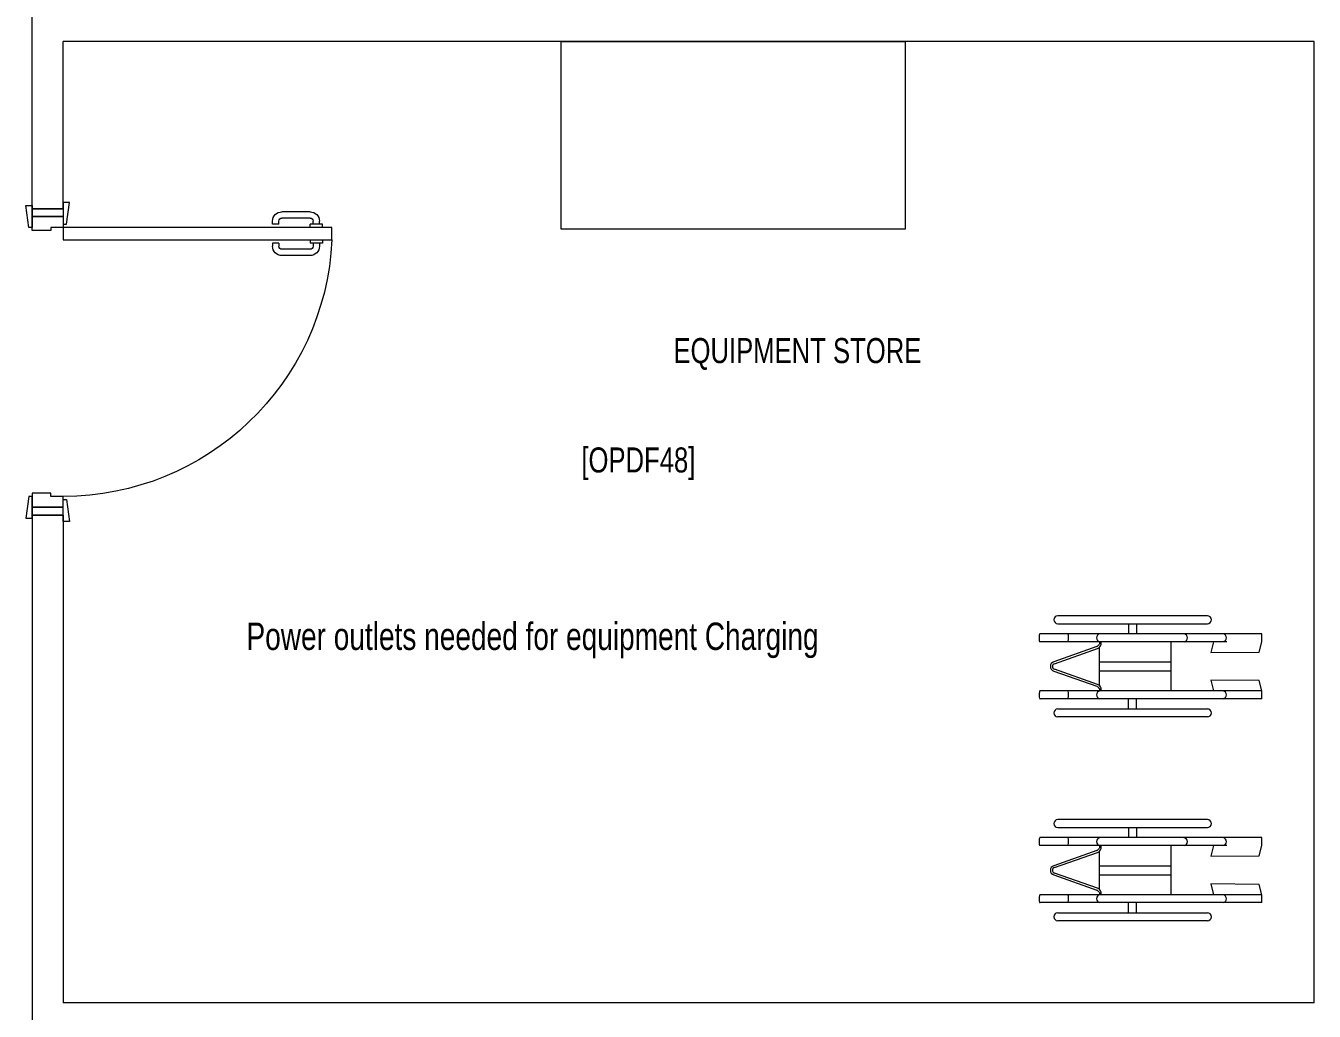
# Model space of a CAD drawing. Extents: x -234346 to 58427, y -132654 to -82394.
# Drawn here: x -36672 to -32552, y -100699 to -97548 of the extents above; entities that cross this region are included whole.
import ezdxf

# ---------------------------------------------------------------- set-up
doc = ezdxf.new("R2010")
doc.units = 0
doc.header["$LTSCALE"] = 8
doc.layers.get('0').update_dxf_attribs({"color": 9, "lineweight": 5})
for name, color, linetype, lineweight in [('72_EGR_BASE_TEXT', 9, 'Continuous', 5), ('72_EGR_EQP_TAG', 9, 'Continuous', 5), ('LOADING', 9, 'Continuous', 5), ('Walls', 9, 'Continuous', 5), ('Wooden Joinery', 9, 'Continuous', 5)]:
    doc.layers.add(name, color=color, linetype=linetype, lineweight=lineweight)
doc.styles.add('X3G_ENTITY_257CFD', font='swisscl.ttf', dxfattribs={"height": 200})
doc.styles.add('X3G_ENTITY_9EC9', font='swisscl.ttf', dxfattribs={"height": 0.2})
doc.styles.add('X3G_ENTITY_9F38', font='swisscl.ttf', dxfattribs={"height": 0.2})

# ---------------------------------------------------------------- blocks, each defined once
blk = doc.blocks.new('A$C72370EFE')
at = {"layer": 'Wooden Joinery'}
for p, q in [((-0.01, -0.04), (-0.02, -0.04)), ((-0.01, -0.03), (-0.01, -0.07)), ((0, -0.03), (-0.01, -0.03)), ((0.04, -0.03), (0.05, -0.03)), ((0.05, -0.03), (0.05, -0.07)), ((0.05, -0.04), (0.06, -0.04)), ((-0.05, -0.07), (-0.05, -0.16)), ((-0.03, -0.07), (-0.03, -0.16)), ((-0.01, -0.06), (-0.02, -0.06)), ((0, -0.07), (-0.01, -0.07)), ((0.04, -0.07), (0.05, -0.07)), ((0.05, -0.06), (0.06, -0.06)), ((0.07, -0.07), (0.07, -0.16)), ((0.09, -0.07), (0.09, -0.16)), ((-0.01, -0.17), (-0.02, -0.17)), ((-0.01, -0.19), (-0.02, -0.19)), ((-0.01, -0.17), (-0.01, -0.19)), ((0.05, -0.17), (0.06, -0.17)), ((0.05, -0.17), (0.05, -0.19)), ((0.05, -0.19), (0.06, -0.19))]:
    blk.add_line(p, q, dxfattribs=at)
for centre, radius, start, end in [((-0.02, -0.07), 0.03, 90, 180), ((0.06, -0.07), 0.03, 0, 90), ((-0.02, -0.07), 0.01, 90, 180), ((0.06, -0.07), 0.01, 0, 90), ((-0.02, -0.16), 0.03, 180, 270), ((-0.02, -0.16), 0.01, 180, 270), ((0.06, -0.16), 0.01, 270, 0), ((0.06, -0.16), 0.03, 270, 0)]:
    blk.add_arc(centre, radius, start, end, dxfattribs=at)
blk = doc.blocks.new('A$C5DAD61B4')
at = {"layer": 'Wooden Joinery'}
for points in [[(80, 959.1), (80, 969.1), (10, 979.1), (10, 959.1)], [(940, 959.1), (940, 969.1), (1010, 979.1), (1010, 959.1)], [(70, 859.1), (70, 849.1), (0, 839.1), (0, 859.1)], [(120, 859.1), (120, 0), (80, 0), (80, 859.1)], [(950, 859.1), (950, 849.1), (1020, 839.1), (1020, 859.1)]]:
    blk.add_lwpolyline(points, close=True, dxfattribs=at)
for points in [[(45, 859.1), (45, 959.1), (20, 959.1), (20, 859.1), (45, 859.1)], [(45, 859.1), (80, 859.1), (80, 899.1), (90, 899.1), (90, 959.1), (45, 959.1), (45, 859.1)], [(975, 859.1), (940, 859.1), (940, 899.1), (930, 899.1), (930, 959.1), (975, 959.1), (975, 859.1)], [(975, 859.1), (975, 959.1), (1000, 959.1), (1000, 859.1), (975, 859.1)]]:
    blk.add_lwpolyline(points, dxfattribs=at)
blk.add_arc((80, 859.1), 860, 272.666, 0, dxfattribs=at)
at = {"layer": 'Wooden Joinery', "xscale": 999.9999999998854, "yscale": 999.9999999998854, "zscale": 999.9999999998854, "rotation": 180}
blk.add_blockref('A$C72370EFE', (120, 0), dxfattribs=at)
blk = doc.blocks.new('HF14449A-P')
for p, q in [((-0.2244, 0.0577), (-0.7026, 0.0577)), ((-0.05, 0), (-0.7602, 0)), ((-0.7026, 0.0323), (-0.2244, 0.0323)), ((-0.4762, 0.0321), (-0.4762, -0.0003)), ((-0.4508, 0.0321), (-0.4508, -0.0003)), ((-0.05, -0.0255), (-0.05, 0)), ((-0.1618, -0.0254), (-0.7597, -0.0254)), ((-0.578, -0.0409), (-0.7158, -0.0896)), ((-0.5699, -0.0249), (-0.5699, -0.0332)), ((-0.5636, -0.0346), (-0.5636, -0.0251)), ((-0.3406, -0.1837), (-0.3406, -0.0251)), ((-0.2045, -0.0254), (-0.2138, -0.0595)), ((-0.0589, -0.0584), (-0.05, -0.0255)), ((-0.7137, -0.0956), (-0.576, -0.047)), ((-0.5708, -0.044), (-0.5708, -0.1647)), ((-0.2138, -0.0595), (-0.0589, -0.0584)), ((-0.7158, -0.1192), (-0.578, -0.1678)), ((-0.576, -0.1618), (-0.7137, -0.1132)), ((-0.5708, -0.0899), (-0.3406, -0.0899)), ((-0.5708, -0.1189), (-0.3406, -0.1189)), ((-0.0589, -0.1493), (-0.2138, -0.1482)), ((-0.2138, -0.1482), (-0.2045, -0.1824)), ((-0.0499, -0.1827), (-0.0589, -0.1493)), ((-0.05, -0.1827), (-0.7602, -0.1827)), ((-0.5699, -0.1755), (-0.5699, -0.1837)), ((-0.5636, -0.1837), (-0.5636, -0.1742)), ((-0.05, -0.2078), (-0.05, -0.1827)), ((-0.05, -0.2078), (-0.7593, -0.2078)), ((-0.7026, -0.2404), (-0.2244, -0.2404)), ((-0.4762, -0.2401), (-0.4762, -0.2078)), ((-0.4508, -0.2401), (-0.4508, -0.2078)), ((-0.2244, -0.2658), (-0.7026, -0.2658))]:
    blk.add_line(p, q)
for centre, radius, start, end in [((-0.7026, 0.045), 0.0127, 90, 180), ((-0.7026, 0.045), 0.0127, 180, 270), ((-0.2244, 0.045), 0.0127, 0, 90), ((-0.2244, 0.045), 0.0127, 270, 0), ((-0.5661, -0.0128), 0.0127, 98.7333, 261.2512), ((-0.5848, -0.0258), 0.0166, 294.282, 333.3732), ((-0.5848, -0.0258), 0.023, 292.5926, 337.4074), ((-0.301, -0.0129), 0.0127, 279.8278, 82.5002), ((-0.7106, -0.1044), 0.0157, 109.4325, 250.5675), ((-0.7106, -0.1044), 0.00936, 109.4229, 250.5771), ((-0.5848, -0.183), 0.023, 22.5926, 67.4074), ((-0.5661, -0.1952), 0.0127, 98.7488, 261.2667), ((-0.5848, -0.183), 0.0166, 26.6268, 65.718), ((-0.7026, -0.2531), 0.0127, 90, 180), ((-0.2244, -0.2531), 0.0127, 0, 90), ((-0.7026, -0.2531), 0.0127, 180, 270), ((-0.2244, -0.2531), 0.0127, 270, 0)]:
    blk.add_arc(centre, radius, start, end)
for centre, ratio, start_param, end_param in [((-0.7597, -0.0126), 0.241377, 0.152696, 3.141593), ((-0.6698, -0.0127), 0.078125, 3.141593, 6.498142), ((-0.1758, -0.0125), 0.964579, 3.250377, 6.096807), ((-0.7597, -0.1952), 0.241678, 0.147741, 3.289334), ((-0.6698, -0.1954), 0.078125, 3.141593, 6.498142), ((-0.1758, -0.1951), 0.964579, 3.252899, 6.098308)]:
    blk.add_ellipse(centre, major_axis=(0, 0.0127), ratio=ratio, start_param=start_param, end_param=end_param)
blk = doc.blocks.new('1stF')
at = {"layer": 'LOADING', "color": 9, "elevation": 0}
blk.add_lwpolyline([(-34960.6, -97597.6), (-33860.6, -97597.6), (-33860.6, -98197.6), (-34960.6, -98197.6)], close=True, dxfattribs=at)
at = {"layer": 'Walls', "color": 9}
for p, q in [((-36652.3, -98132.6, 0.1), (-36652.3, -97397.6, 0.1)), ((-32552.3, -97597.6, 0.1), (-36552.3, -97597.6, 0.1)), ((-36552.3, -98132.6, 0.1), (-36552.3, -97597.6, 0.1)), ((-32552.3, -100672.6, 0.1), (-32552.3, -97597.6, 0.1)), ((-36552.3, -98132.6, 0.1), (-36652.3, -98132.6, 0.1)), ((-36652.3, -99112.6, 0.1), (-36652.3, -101592.6, 0.1)), ((-36552.3, -99112.6, 0.1), (-36652.3, -99112.6, 0.1)), ((-36552.3, -99112.6, 0.1), (-36552.3, -100672.6, 0.1)), ((-32552.3, -100672.6, 0.1), (-36552.3, -100672.6, 0.1))]:
    blk.add_line(p, q, dxfattribs=at)
at = {"layer": 'LOADING', "color": 9, "lineweight": 0, "xscale": 1000, "yscale": 1000, "zscale": 1000}
for p in [(-32669.6, -99492.1), (-32669.6, -100144.1)]:
    blk.add_blockref('HF14449A-P', p, dxfattribs=at)
at = {"layer": 'Wooden Joinery', "color": 9, "xscale": -1, "rotation": 90}
blk.add_blockref('A$C5DAD61B4', (-35693.3, -98112.6, 0.1), dxfattribs=at)
at = {"layer": '72_EGR_BASE_TEXT', "color": 9, "char_height": 80, "attachment_point": 2}
for s, insert, style in [('EQUIPMENT STORE', (-34205, -98546.4, 0.1), 'X3G_ENTITY_9EC9'), ('[OPDF48]', (-34713.5, -98896.2, 0.1), 'X3G_ENTITY_9F38')]:
    blk.add_mtext(s, dxfattribs=dict(at, insert=insert, style=style))
at = {"layer": '72_EGR_EQP_TAG', "color": 9, "insert": (-35051.9, -99456.3, 0), "char_height": 87.473, "attachment_point": 2, "style": 'X3G_ENTITY_257CFD'}
blk.add_mtext('Power outlets needed for equipment Charging', dxfattribs=at)

msp = doc.modelspace()

# ---------------------------------------------------------------- block references
at = {"layer": '72_EGR_EQP_TAG'}
msp.add_blockref('1stF', (0, 0), dxfattribs=at)

doc.saveas('drawing.dxf')
